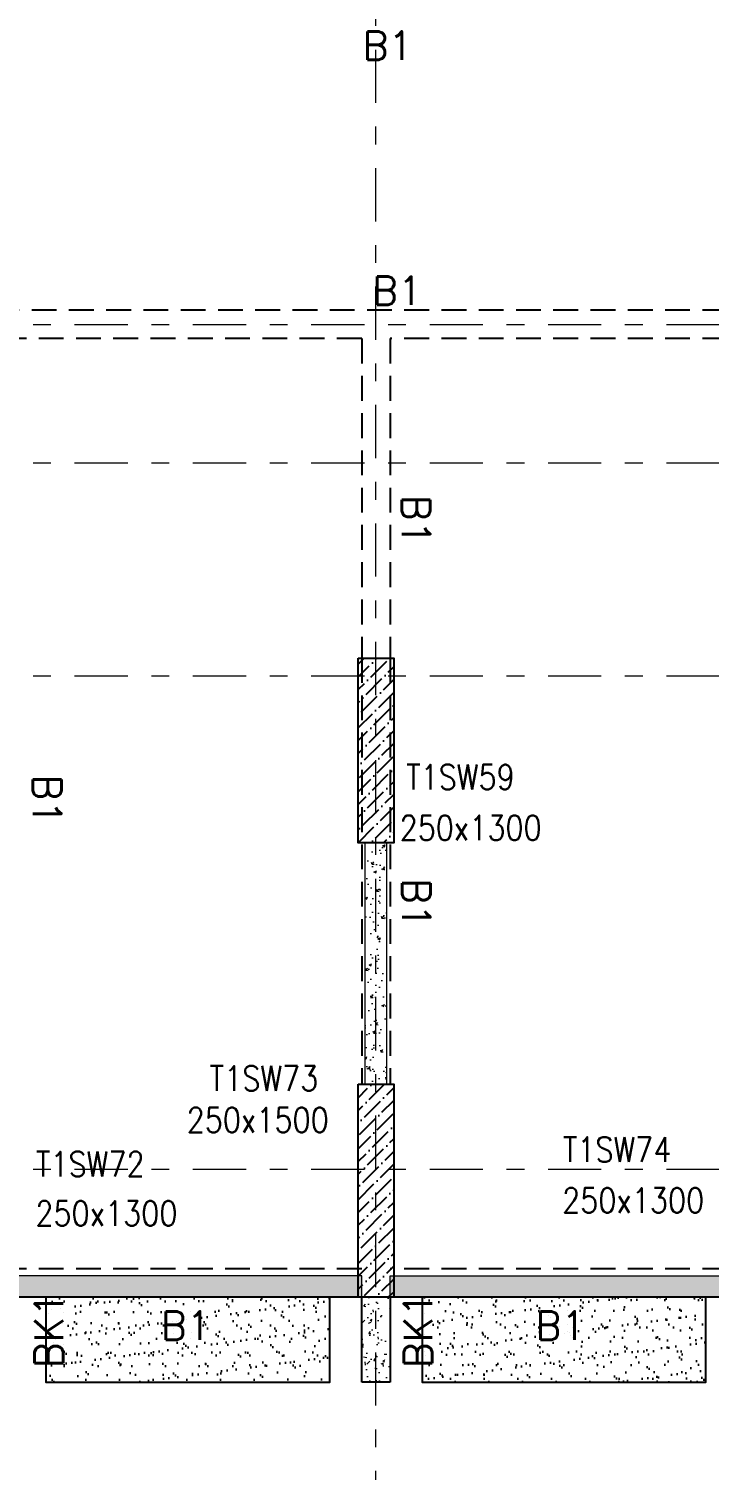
# Model space of a CAD drawing. Header units: millimetres. Extents: x 1078357 to 1340092, y -4684019 to -4550360.
# Drawn here: x 1142630 to 1147423, y -4590830 to -4580680 of the extents above; entities that cross this region are included whole.
import ezdxf

# ---------------------------------------------------------------- set-up
doc = ezdxf.new("R2010")
doc.units = ezdxf.units.MM
for name, pattern in [('CONTINOUS', [0]), ('DGN STYLE 7', [8.34, 3.75, -1.67, 1.25, -1.67]), ('HIDDEN', [0.375, 0.25, -0.125]), ('New Retail block$0$CONTINOUS', [0])]:
    doc.linetypes.add(name, pattern=pattern)
for name, color, linetype, lineweight in [('GRID LINE', 8, 'Continuous', 0), ('HATCH', 8, 'Continuous', 30), ('S-COL-IDEN', 30, 'Continuous', 25), ('S-NON STR RCC WALL', 8, 'Continuous', 0)]:
    doc.layers.add(name, color=color, linetype=linetype, lineweight=lineweight)
for name, color, linetype in [('S-BEAM', 3, 'Continuous'), ('S-BEAM-IDEN', 6, 'Continuous'), ('S-COL_STOP', 12, 'Continuous'), ('S-SLAB-PROJECTION', 2, 'New Retail block$0$CONTINOUS')]:
    doc.layers.add(name, color=color, linetype=linetype)
doc.styles.add('ROMANS', font='romans.shx', dxfattribs={"width": 0.85})
pattern_1 = [(50, (-6322944.62, 28297957.53), (182.184669, -15.93908554), [19.05, -209.55]), (355, (-6322944.62, 28297957.53), (-35.2434214, 191.0568452), [15.24, -167.6405842]), (100.4514447, (-6322929.44, 28297956.2), (146.9412471, 175.1177519), [16.1900088, -178.0902446]), (46.1842, (-6322944.62, 28298008.33), (271.0790409, -42.042328), [28.575, -314.325]), (96.6355576, (-6322922.03, 28298004.83), (237.404134, 247.4261246), [24.2850231, -267.1356082]), (351.1841512, (-6322944.62, 28298008.33), (237.404134, 247.4261246), [22.859967, -251.459732]), (21, (-6322919.22, 28297995.63), (151.6143913, -102.2651982), [19.05, -209.55]), (326, (-6322919.22, 28297995.63), (61.8020283, 184.1879661), [15.24, -167.64]), (71.451445, (-6322906.59, 28297987.11), (213.4164193, 81.9227689), [16.1900088, -178.0899376]), (37.5, (-6322944.623, 28297957.53), (3.08860325, 84.55503887), [0, -165.608, 0, -170.18, 0, -168.275]), (7.5, (-6322944.62, 28297957.53), (66.8196625, 100.18057482), [0, -97.028, 0, -161.798, 0, -64.135]), (327.5, (-6323001.265, 28297957.53), (135.59059517, -5.72874399), [0, -63.5, 0, -198.12, 0, -262.89]), (317.5, (-6323026.67, 28297957.53), (148.1291814, 25.42649103), [0, -82.55, 0, -131.572, 0, -186.69])]
pattern_2 = [(45, (2292446.56, -9444012.59), (33.67596045, 123.4785217), [158.75, -31.75, 0, -31.75])]

msp = doc.modelspace()

# ---------------------------------------------------------------- hatches: boundary and pattern name
at = {"layer": 'HATCH'}
h = msp.add_hatch(dxfattribs=at)
h.set_pattern_fill('AR-SAND', color=8, scale=3, angle=179.97015)
h.set_pattern_definition([(37.47015413, (-3930082.55, 18781897.14), (-4.72361136, 146.8264517), [0, -115.824, 0, -129.54, 0, -123.825]), (7.4701541, (-3930082.55, 18781897.14), (134.9689868, 214.9772528), [0, -62.484, 0, -104.394, 0, -40.005]), (327.4701541, (-3930176.28, 18781897.19), (237.2979035, 0.3075449), [0, -38.1, 0, -137.16, 0, -179.07]), (317.4701541, (-3930176.28, 18781897.19), (229.1017424, 66.759465), [0, -19.05, 0, -89.916, 0, -102.87])])
h.paths.add_polyline_path([(1144750.4, -4589611.5), (1142750.4, -4589611.5), (1142750.4, -4590211.5), (1144750.4, -4590211.5)])
h = msp.add_hatch(dxfattribs=at)
h.set_pattern_fill('AR-SAND', color=8, scale=3, angle=179.97015)
h.set_pattern_definition([(37.47015413, (-3932732.55, 18781897.14), (-4.72361136, 146.8264517), [0, -115.824, 0, -129.54, 0, -123.825]), (7.4701541, (-3932732.55, 18781897.14), (134.9689868, 214.9772528), [0, -62.484, 0, -104.394, 0, -40.005]), (327.4701541, (-3932826.28, 18781897.19), (237.2979035, 0.3075449), [0, -38.1, 0, -137.16, 0, -179.07]), (317.4701541, (-3932826.28, 18781897.19), (229.1017424, 66.759465), [0, -19.05, 0, -89.916, 0, -102.87])])
h.paths.add_polyline_path([(1147400.4, -4589611.5), (1145400.4, -4589611.5), (1145400.4, -4590211.5), (1147400.4, -4590211.5)])
at = {"layer": 'S-COL_STOP', "lineweight": 25}
h = msp.add_hatch(dxfattribs=at)
h.set_pattern_fill('ANSI36', color=8, scale=20)
h.set_pattern_definition(pattern_2)
h.paths.add_polyline_path([(1144950.6, -4585111.5), (1145200.6, -4585111.5), (1145200.6, -4586411.5), (1144950.6, -4586411.5)])
h = msp.add_hatch(dxfattribs=at)
h.set_pattern_fill('ANSI36', color=8, scale=20)
h.set_pattern_definition(pattern_2)
h.paths.add_polyline_path([(1144950.6, -4588111.4), (1145200.6, -4588111.4), (1145200.6, -4589611.5), (1144950.6, -4589611.5)])
at = {"layer": 'S-NON STR RCC WALL', "ltscale": 700}
h = msp.add_hatch(dxfattribs=at)
h.set_pattern_fill('AR-CONC', color=256)
h.set_pattern_definition([(50, (11884.47, 285410.9), (182.184669, -15.9390855), [19.05, -209.55]), (355, (11884.47, 285410.9), (-35.2434214, 191.056845), [15.24, -167.640584]), (100.4514447, (11899.66, 285409.56), (146.941247, 175.117752), [16.190009, -178.0902446]), (46.1842, (11884.47, 285461.7), (271.079041, -42.042328), [28.575, -314.325]), (96.6355576, (11907.06, 285458.2), (237.404134, 247.426125), [24.285023, -267.135608]), (351.184151, (11884.47, 285461.7), (237.404134, 247.426125), [22.859967, -251.459732]), (21, (11909.87, 285449), (151.6143913, -102.265198), [19.05, -209.55]), (326, (11909.87, 285449), (61.802028, 184.187966), [15.24, -167.64]), (71.451445, (11922.51, 285440.47), (213.416419, 81.922769), [16.190009, -178.0899376]), (37.5, (11884.475, 285410.89), (3.08860325, 84.5550389), [0, -165.608, 0, -170.18, 0, -168.275]), (7.5, (11884.475, 285410.89), (66.8196625, 100.1805748), [0, -97.028, 0, -161.798, 0, -64.135]), (327.5, (11827.83, 285410.89), (135.5905952, -5.728744), [0, -63.5, 0, -198.12, 0, -262.89]), (317.5, (11802.43, 285410.89), (148.1291814, 25.426491), [0, -82.55, 0, -131.572, 0, -186.69])])
h.paths.add_polyline_path([(1145000.4, -4586411.4), (1145150.4, -4586411.4), (1145150.4, -4588111.4), (1145000.4, -4588111.4)])
at = {"layer": 'S-NON STR RCC WALL'}
h = msp.add_hatch(dxfattribs=at)
h.set_pattern_fill('AR-CONC', color=256, angle=180)
h.set_pattern_definition(pattern_1)
h.paths.add_polyline_path([(1139978.4, -4589611.5), (1144975.4, -4589611.5), (1144975.4, -4589461.5), (1139978.4, -4589461.5)])
h = msp.add_hatch(dxfattribs=at)
h.set_pattern_fill('AR-CONC', color=256)
h.set_pattern_definition(pattern_1)
h.paths.add_polyline_path([(1150172.5, -4589611.5), (1145175.4, -4589611.5), (1145175.4, -4589461.5), (1150172.5, -4589461.5)])
h = msp.add_hatch(dxfattribs=at)
h.set_pattern_fill('AR-CONC', color=256, angle=180)
h.set_pattern_definition([(50, (-8485196.82, 37649495.84), (182.184669, -15.93908554), [19.05, -209.55]), (355, (-8485196.82, 37649495.84), (-35.2434214, 191.0568452), [15.24, -167.6405842]), (100.4514447, (-8485181.64, 37649494.51), (146.9412471, 175.1177519), [16.1900088, -178.0902446]), (46.1842, (-8485196.82, 37649546.64), (271.0790409, -42.0423279), [28.575, -314.325]), (96.6355576, (-8485174.24, 37649543.14), (237.404134, 247.4261246), [24.2850231, -267.1356082]), (351.1841512, (-8485196.82, 37649546.64), (237.404134, 247.4261246), [22.859967, -251.459732]), (21, (-8485171.42, 37649533.94), (151.61439127, -102.2651982), [19.05, -209.55]), (326, (-8485171.42, 37649533.94), (61.80202835, 184.1879661), [15.24, -167.64]), (71.451445, (-8485158.79, 37649525.42), (213.4164193, 81.9227689), [16.1900088, -178.0899376]), (37.5, (-8485196.825, 37649495.84), (3.08860325, 84.55503887), [0, -165.608, 0, -170.18, 0, -168.275]), (7.5, (-8485196.825, 37649495.84), (66.81966251, 100.18057482), [0, -97.028, 0, -161.798, 0, -64.135]), (327.5, (-8485253.47, 37649495.84), (135.59059517, -5.72874399), [0, -63.5, 0, -198.12, 0, -262.89]), (317.5, (-8485278.87, 37649495.84), (148.1291814, 25.42649103), [0, -82.55, 0, -131.572, 0, -186.69])])
h.paths.add_polyline_path([(1145175.4, -4589611.4), (1144975.4, -4589611.4), (1144975.4, -4590211.4), (1145175.4, -4590211.4), (1145175.4, -4590211.4), (1145175.4, -4589611.5)], is_closed=False)

# ---------------------------------------------------------------- linework, layer by layer
at = {"layer": 'GRID LINE', "linetype": 'DGN STYLE 7', "ltscale": 100, "elevation": 0}
for points in [[(1145075.4, -4592877.8), (1145075.4, -4570606.9)], [(1111260.2, -4582761.5), (1206623.6, -4582761.5)], [(1111260.2, -4583736.5), (1206623.6, -4583736.5)], [(1111260.2, -4585236.5), (1206623.6, -4585236.5)], [(1111260.2, -4588711.5), (1206623.6, -4588711.5)]]:
    msp.add_lwpolyline(points, dxfattribs=at)
at = {"layer": 'S-BEAM', "linetype": 'HIDDEN', "ltscale": 700}
for p, q in [((1150175.4, -4582661.5, 0), (1139319.2, -4582661.5, 0)), ((1144975.4, -4582861.5, 0), (1139319.2, -4582861.5, 0)), ((1144975.4, -4582861.5, 0), (1144975.4, -4585111.4, 0)), ((1150175.4, -4582861.5, 0), (1145175.4, -4582861.5, 0)), ((1145175.4, -4582861.5, 0), (1145175.4, -4585111.4, 0)), ((1144975.4, -4585111.4, 0), (1144975.4, -4588111.4, 0)), ((1145175.4, -4585111.4, 0), (1145175.4, -4588111.4, 0)), ((1144975.4, -4589411.4, 0), (1139975.4, -4589411.4, 0)), ((1150175.4, -4589411.4, 0), (1145175.4, -4589411.4, 0))]:
    msp.add_line(p, q, dxfattribs=at)
at = {"layer": 'S-BEAM', "linetype": 'CONTINOUS', "ltscale": 700}
for p, q in [((1144975.4, -4589611.4, 0), (1139975.4, -4589611.4, 0)), ((1144975.4, -4590211.5, 0), (1144975.4, -4589611.5, 0)), ((1150175.4, -4589611.4, 0), (1145175.4, -4589611.4, 0)), ((1145175.4, -4589611.5, 0), (1145175.4, -4590211.5, 0)), ((1145175.4, -4590211.5, 0), (1144975.4, -4590211.5, 0))]:
    msp.add_line(p, q, dxfattribs=at)
at = {"layer": 'S-COL_STOP', "lineweight": 25, "elevation": 0}
for points in [[(1144950.6, -4585111.5), (1145200.6, -4585111.5), (1145200.6, -4586411.5), (1144950.6, -4586411.5)], [(1144950.6, -4588111.4), (1145200.6, -4588111.4), (1145200.6, -4589611.5), (1144950.6, -4589611.5)]]:
    msp.add_lwpolyline(points, close=True, dxfattribs=at)
at = {"layer": 'S-NON STR RCC WALL', "ltscale": 700, "elevation": 0}
msp.add_lwpolyline([(1145000.4, -4586411.4), (1145150.4, -4586411.4), (1145150.4, -4588111.4), (1145000.4, -4588111.4)], close=True, dxfattribs=at)
at = {"layer": 'S-NON STR RCC WALL', "elevation": 0}
for points in [[(1139978.4, -4589611.5), (1144975.4, -4589611.5), (1144975.4, -4589461.5), (1139978.4, -4589461.5)], [(1150172.5, -4589611.5), (1145175.4, -4589611.5), (1145175.4, -4589461.5), (1150172.5, -4589461.5)]]:
    msp.add_lwpolyline(points, close=True, dxfattribs=at)
at = {"layer": 'S-SLAB-PROJECTION', "elevation": 0}
for points in [[(1144750.4, -4589611.5), (1142750.4, -4589611.5), (1142750.4, -4590211.5), (1144750.4, -4590211.5)], [(1147400.4, -4589611.5), (1145400.4, -4589611.5), (1145400.4, -4590211.5), (1147400.4, -4590211.5)]]:
    msp.add_lwpolyline(points, close=True, dxfattribs=at)

# ---------------------------------------------------------------- texts
at = {"layer": 'S-BEAM-IDEN', "linetype": 'HIDDEN', "ltscale": 500, "style": 'ROMANS'}
for rotation, p in [(359.99906, (1144982.9, -4580898.6, -2.7)), (0.00094, (1145049.9, -4582624.3, -2.7)), (269.99906, (1145258.6, -4583963.4, -2.7)), (269.99906, (1142659.3, -4585932.8, -2.7)), (269.99906, (1145259.3, -4586661.8, -2.7)), (0.00094, (1143561.4, -4589911.8, -2.7)), (0.00094, (1146200.9, -4589911.8, -2.7))]:
    msp.add_text('B1', height=200, rotation=rotation, dxfattribs=at).set_placement(p)
at = {"layer": 'S-BEAM-IDEN', "linetype": 'CONTINOUS', "ltscale": 700, "style": 'ROMANS'}
for p in [(1142871.1, -4590111.1, 50), (1145471.1, -4590111.1, 50)]:
    msp.add_text('BK1', height=200, rotation=90, dxfattribs=at).set_placement(p)
at = {"layer": 'S-COL-IDEN', "linetype": 'Continuous', "style": 'ROMANS', "width": 0.85}
for s, p in [('T1SW59', (1145288.5, -4586036.7, -320.4)), ('250x1300', (1145242.6, -4586394.6, -320.4)), ('T1SW73', (1143904.8, -4588158.8, -320.4)), ('250x1500', (1143742.3, -4588451.2, -320.4)), ('T1SW74', (1146392.6, -4588659.8, -320.4)), ('T1SW72', (1142680.4, -4588761.5, -320.4)), ('250x1300', (1146387.3, -4589017.7, -320.4)), ('250x1300', (1142676.4, -4589109.4, -320.4))]:
    msp.add_text(s, height=175, dxfattribs=at).set_placement(p)

doc.saveas('drawing.dxf')
